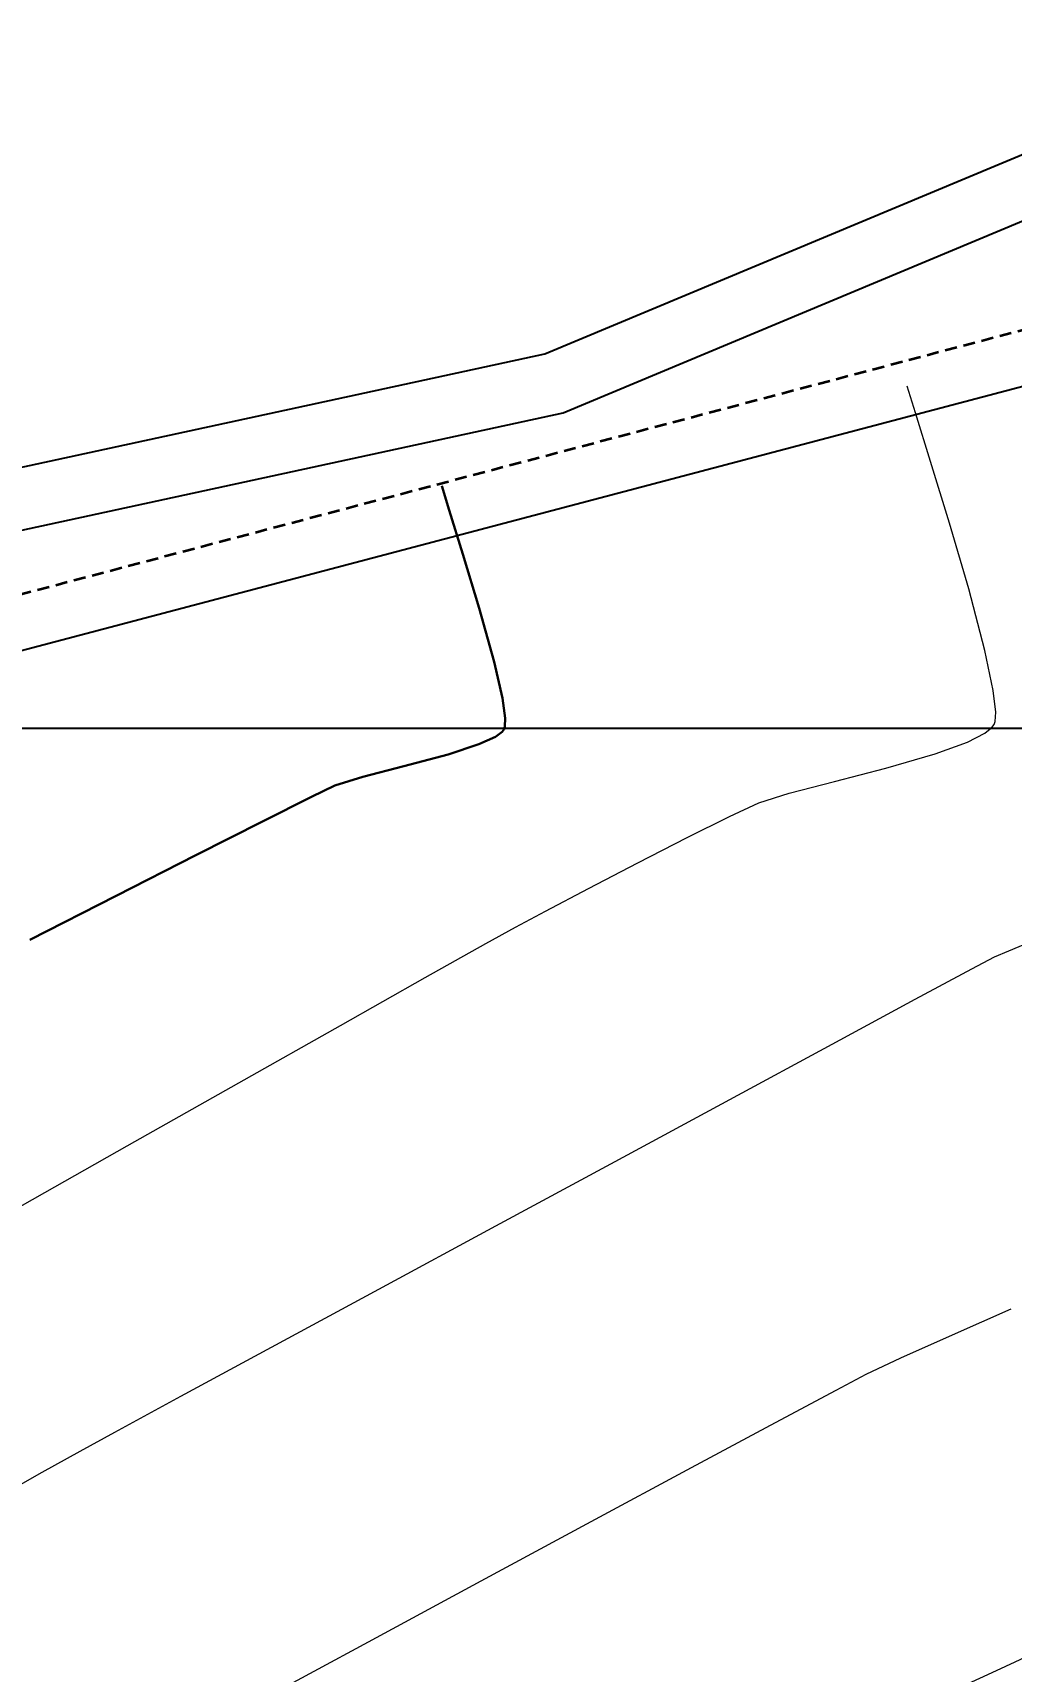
# Model space of a CAD drawing. Header units: millimetres. Extents: x 736950 to 740938, y 8500595 to 8502163.
# Drawn here: x 738120.01 to 738134.35, y 8501386.19 to 8501410.19 of the extents above; entities that cross this region are included whole.
import ezdxf

# ---------------------------------------------------------------- set-up
doc = ezdxf.new("R2010")
doc.units = ezdxf.units.MM
doc.linetypes.add('DASHED', pattern=[0.75, 0.5, -0.25])
doc.layers.add('CANAL', color=130, linetype='Continuous')
doc.layers.add('Cuadricula Coordenadas', color=5, linetype='Continuous')
for name, color, linetype, lineweight in [('CONT-MJR', 80, 'Continuous', 30), ('CONT-MNR', 96, 'Continuous', 15), ('COTAS', 40, 'Continuous', 5), ('PERIMETRO', 7, 'Continuous', 35)]:
    doc.layers.add(name, color=color, linetype=linetype, lineweight=lineweight)
doc.styles.add('COTAS', font='arial.ttf')
doc.dimstyles.new('Copy of GenDist', dxfattribs={"dimtxt": 2, "dimasz": 2, "dimexe": 0.18, "dimexo": 0.0625, "dimgap": 1, "dimtad": 2, "dimdec": 3, "dimzin": 1, "dimdsep": 46, "dimtxsty": 'COTAS', "dimcen": 0.09, "dimadec": 3, "dimazin": 0, "dimtfac": 1, "dimtdec": 3, "dimtofl": 0, "dimtmove": 0, "dimatfit": 3, "dimfxl": 1, "dimtolj": 1, "dimtzin": 0, "dimarcsym": 0})

# ---------------------------------------------------------------- blocks, each defined once
blk = doc.blocks.new('*D166')
at = {"layer": 'COTAS', "color": 0, "lineweight": -2, "transparency": 16777216}
for p, q in [((738158.5585231122, 8501412.1130792), (738158.7924768808, 8501411.226644795)), ((738156.8127603072, 8501410.890308227), (738044.4536228252, 8501381.235724028)), ((738042.3318203439, 8501381.437740989), (738042.5657741125, 8501380.551306585))]:
    blk.add_line(p, q, dxfattribs=at)
at = {"layer": 'COTAS', "color": 0, "transparency": 16777216}
for points in [[(738156.727697473, 8501411.212605335), (738156.8978231417, 8501410.56801112), (738158.7465429504, 8501411.400685234)], [(738044.368559991, 8501381.558021136), (738044.5386856596, 8501380.913426923), (738042.519840182, 8501380.725347023)]]:
    blk.add_solid(points, dxfattribs=at)
at = {"layer": 'Defpoints', "color": 0, "transparency": 16777216}
for p in [(738158.5425738308, 8501412.173509907), (738042.3158710625, 8501381.498171696), (738042.519840182, 8501380.725347023)]:
    blk.add_point(p, dxfattribs=at)
at = {"layer": 'COTAS', "color": 0, "transparency": 16777216, "insert": (738101.1489647822, 8501394.108787626), "char_height": 2, "attachment_point": 5, "rotation": 14.78475513061474, "style": 'COTAS'}
blk.add_mtext('\\A1;120.207', dxfattribs=at)

msp = doc.modelspace()

# ---------------------------------------------------------------- linework, layer by layer
at = {"layer": 'CANAL'}
for points in [[(738067.4695662372, 8501389.37966289), (738074.0803890078, 8501389.465330413), (738079.6145550959, 8501392.3455484), (738082.8135770564, 8501393.380624963), (738083.7221698993, 8501393.71667116), (738094.0285600207, 8501398.229024768), (738127.5125246546, 8501405.483413719), (738135.737013455, 8501408.918626953), (738141.641631531, 8501415.6990224), (738144.9237159684, 8501423.402653014), (738146.3459746779, 8501430.96555941)], [(738067.4812280682, 8501388.479738448), (738074.3060445312, 8501388.568179047), (738079.9632579399, 8501391.51243615), (738083.1083335592, 8501392.530057818), (738084.0590364364, 8501392.881678555), (738094.3070799208, 8501397.368486784), (738127.7834885514, 8501404.621238705), (738136.2777532603, 8501408.169132229), (738142.4138271754, 8501415.215313219), (738145.7901040448, 8501423.140030071), (738147.230470255, 8501430.799223682)]]:
    msp.add_lwpolyline(points, dxfattribs=at)
at = {"layer": 'CONT-MJR', "elevation": 3580}
for points in [[(738126.1111308939, 8501403.196237287), (738126.0040805053, 8501403.549346723)], [(738126.3128833205, 8501402.551147405), (738126.1111308939, 8501403.196237287)], [(738126.551843053, 8501401.760846518), (738126.3128833205, 8501402.551147405)], [(738126.8922097965, 8501400.440861253), (738126.770515359, 8501400.972104069)], [(738126.9331037399, 8501400.149931837), (738126.8922097965, 8501400.440861253)], [(738126.9294780086, 8501400.024782987), (738126.9331037399, 8501400.149931837)], [(738126.5460230572, 8501399.766395083), (738126.7895348471, 8501399.877414173)], [(738126.8894555728, 8501399.950422429), (738126.9170187613, 8501399.986372257)], [(738125.4497135404, 8501399.443737784), (738126.0979578457, 8501399.619098485)], [(738126.0979578457, 8501399.619098485), (738126.5460230572, 8501399.766395083)], [(738123.3896301755, 8501398.642255928), (738124.0986745787, 8501398.997639347)], [(738121.2356420711, 8501397.547569335), (738122.404830225, 8501398.143203845)]]:
    msp.add_lwpolyline(points, dxfattribs=at)
at = {"layer": 'CONT-MJR', "extrusion": (0.9636510061391126, 0.2671642535353036, 0), "elevation": 2982567.049781826}
msp.add_lwpolyline([(7995182.512700956, 3580), (7995183.331194834, 3580)], dxfattribs=at)
at = {"layer": 'CONT-MJR', "extrusion": (-0.5899600320758707, 0.8074324495293943, 0), "elevation": 6428840.823019386}
msp.add_lwpolyline([(-5611473.666106463, 3580.00000000001), (-5611473.789857654, 3580.00000000001)], dxfattribs=at)
at = {"layer": 'CONT-MJR', "extrusion": (0.951210366113829, -0.3085430916380975, 0), "elevation": -1920934.260071489}
msp.add_lwpolyline([(8314363.754515523, 3580), (8314363.794896421, 3580)], dxfattribs=at)
at = {"layer": 'CONT-MJR', "extrusion": (0.2499736393195192, -0.9682526424675303, 0), "elevation": -8046990.571131856}
msp.add_lwpolyline([(2839817.052191444, 3580.00000000001), (2839817.675417742, 3580.00000000001)], dxfattribs=at)
at = {"layer": 'CONT-MJR', "extrusion": (0.4338148550243599, -0.9010020374894796, 0), "elevation": -7339568.619527572}
msp.add_lwpolyline([(4353084.490491033, 3580), (4353084.869981307, 3580)], dxfattribs=at)
at = {"layer": 'CONT-MJR', "extrusion": (0.2959267434874067, -0.9552106377595146, 0), "elevation": -7902196.15364403}
msp.add_lwpolyline([(3220855.686824173, 3580.000000000013), (3220856.111523109, 3580.000000000013)], dxfattribs=at)
at = {"layer": 'CONT-MJR', "extrusion": (0.4520273350778945, -0.8920040853843535, 0), "elevation": -7249630.371600094}
msp.add_lwpolyline([(4501272.547730882, 3580), (4501273.651761644, 3580)], dxfattribs=at)
at = {"layer": 'CONT-MJR', "extrusion": (0.4551119823603029, -0.8904342106590892, 0), "elevation": -7234007.395993722}
msp.add_lwpolyline([(4526334.873016156, 3580.000000000002), (4526336.290536957, 3580.000000000002)], dxfattribs=at)
at = {"layer": 'CONT-MNR'}
for points, elevation in [([(738132.9415431231, 8501404.620798025), (738132.823780021, 8501405.012373533)], 3579), ([(738133.7246469819, 8501402.040710717), (738133.4423651794, 8501403.006337387)], 3579), ([(738133.9609912004, 8501401.14099212), (738133.7246469819, 8501402.040710717)], 3579), ([(738134.0831303915, 8501400.555109896), (738133.9609912004, 8501401.14099212)], 3579), ([(738134.0638747353, 8501400.012144962), (738134.0943125817, 8501400.05379606)], 3579), ([(738134.0943125817, 8501400.05379606), (738134.1098077474, 8501400.098171487)], 3579), ([(738133.2322117529, 8501399.627529452), (738133.7060675387, 8501399.799279427)], 3579), ([(738133.7060675387, 8501399.799279427), (738133.9589188733, 8501399.927717032)], 3579), ([(738132.5088596625, 8501399.418150438), (738133.2322117529, 8501399.627529452)], 3579), ([(738130.2212308019, 8501398.709239036), (738130.6478849433, 8501398.906893235)], 3579), ([(738130.6478849433, 8501398.906893235), (738131.0935055697, 8501399.049343772)], 3579), ([(738128.1532234648, 8501397.65365726), (738128.8774341786, 8501398.030300133)], 3579), ([(738127.522758995, 8501397.321993325), (738128.1532234648, 8501397.65365726)], 3579), ([(738127.0825066528, 8501397.087629244), (738127.522758995, 8501397.321993325)], 3579), ([(738126.6500397698, 8501396.847332912), (738127.0825066528, 8501397.087629244)], 3579), ([(738125.7625771513, 8501396.348766847), (738126.6500397698, 8501396.847332912)], 3579), ([(738134.0982851427, 8501396.653665), (738134.3099728345, 8501396.743551819)], 3578), ([(738134.3099728345, 8501396.743551819), (738134.6155766486, 8501396.866702931)], 3578), ([(738124.5228587785, 8501395.65005824), (738125.7625771513, 8501396.348766847)], 3579), ([(738131.7233044843, 8501395.374329537), (738132.9405235847, 8501396.030968344)], 3578), ([(738123.0336246331, 8501394.809334278), (738124.5228587785, 8501395.65005824)], 3579), ([(738123.5086492111, 8501390.93538051), (738125.080819614, 8501391.78584184)], 3578), ([(738122.1846003061, 8501390.218440907), (738123.5086492111, 8501390.93538051)], 3578), ([(738130.894168738, 8501389.833823172), (738131.7799683098, 8501390.307305142)], 3577), ([(738120.7063493356, 8501389.414841851), (738121.2150434855, 8501389.692451773)], 3578)]:
    msp.add_lwpolyline(points, dxfattribs=dict(at, elevation=elevation))
at = {"layer": 'CONT-MNR', "extrusion": (0.9542390331640314, 0.2990449256987562, 0), "elevation": 3246657.177646244}
msp.add_lwpolyline([(7891636.469548899, 3579.000000000004), (7891637.21522698, 3579.000000000004)], dxfattribs=at)
at = {"layer": 'CONT-MNR', "extrusion": (0.955774923139108, 0.2940991266536377, 0), "elevation": 3205744.633637422}
msp.add_lwpolyline([(7908343.404203259, 3579.000000000002), (7908344.348887501, 3579.000000000002)], dxfattribs=at)
at = {"layer": 'CONT-MNR', "extrusion": (0.9937857586843155, 0.1113097742169996, 0), "elevation": 1679836.116132045}
msp.add_lwpolyline([(8366408.942326799, 3579.000000000003), (8366409.262404033, 3579.000000000003)], dxfattribs=at)
at = {"layer": 'CONT-MNR', "extrusion": (0.9979288673590688, -0.06432709919968374, 0), "elevation": 189734.9287082615}
msp.add_lwpolyline([(8531274.597038828, 3579.000000000006), (8531274.736177215, 3579.000000000006)], dxfattribs=at)
at = {"layer": 'CONT-MNR', "extrusion": (0.6267897975853751, -0.7791883916248268, 0), "elevation": -6161537.301535609}
msp.add_lwpolyline([(5903736.152139748, 3579.000000000004), (5903736.286838703, 3579.000000000004)], dxfattribs=at)
at = {"layer": 'CONT-MNR', "extrusion": (0.2510650278988966, -0.9679702225616893, 0), "elevation": -8043782.227942964}
msp.add_lwpolyline([(2848893.592064442, 3579), (2848894.370978508, 3579)], dxfattribs=at)
at = {"layer": 'CONT-MNR', "extrusion": (0.2533974350849556, -0.9673622588732547, 0), "elevation": -8036892.062105367}
msp.add_lwpolyline([(2868272.875695526, 3579.000000000003), (2868273.559398515, 3579.000000000003)], dxfattribs=at)
at = {"layer": 'CONT-MNR', "extrusion": (0.4454693334265393, -0.8952971981283727, 0), "elevation": -7282464.06692021}
msp.add_lwpolyline([(4447957.640037121, 3579.000000000004), (4447958.335119772, 3579.000000000004)], dxfattribs=at)
at = {"layer": 'CONT-MNR', "extrusion": (0.4556380471117772, -0.8901651363787317, 0), "elevation": -7231328.536821086}
msp.add_lwpolyline([(4530616.989092141, 3579.000000000013), (4530617.79960588, 3579.000000000013)], dxfattribs=at)
at = {"layer": 'CONT-MNR', "extrusion": (0.4742791427695354, -0.8803745195845883, 0), "elevation": -7134331.388280602}
msp.add_lwpolyline([(4681868.254815009, 3578.000000000003), (4681869.194320939, 3578.000000000003)], dxfattribs=at)
at = {"layer": 'CONT-MNR', "extrusion": (0.4721750530051404, -0.8815048039118067, 0), "elevation": -7145493.483182766}
msp.add_lwpolyline([(4664815.794040507, 3578), (4664816.169131457, 3578)], dxfattribs=at)
at = {"layer": 'CONT-MNR', "extrusion": (0.4750343006729829, -0.8799672796099467, 0), "elevation": -7130311.873452862}
msp.add_lwpolyline([(4687984.465250188, 3578.000000000002), (4687986.170939214, 3578.000000000002)], dxfattribs=at)
at = {"layer": 'CONT-MNR', "extrusion": (0.4920213047074038, -0.870583158413959, 0), "elevation": -7037998.885995699}
msp.add_lwpolyline([(4825462.968620869, 3579.000000000013), (4825464.847832432, 3579.000000000013)], dxfattribs=at)
at = {"layer": 'CONT-MNR', "extrusion": (0.4752162517820586, -0.8798690323236812, 0), "elevation": -7129342.330894869}
msp.add_lwpolyline([(4689456.876672648, 3578), (4689458.784128552, 3578)], dxfattribs=at)
at = {"layer": 'CONT-MNR', "extrusion": (0.492364278634546, -0.8703892331162438, 0), "elevation": -7036097.094261155}
msp.add_lwpolyline([(4828233.65443241, 3579.000000000002), (4828235.584655907, 3579.000000000002)], dxfattribs=at)
at = {"layer": 'CONT-MNR', "extrusion": (0.4753808418951729, -0.8797801175060941, 0), "elevation": -7128464.942368013}
msp.add_lwpolyline([(4690788.503111944, 3578.00000000001), (4690790.491451534, 3578.00000000001)], dxfattribs=at)
at = {"layer": 'CONT-MNR', "extrusion": (-0.4755608665855766, 0.8796828190730882, 0), "elevation": 7127504.889131028}
msp.add_lwpolyline([(-4692245.196782402, 3578.000000000013), (-4692247.145122504, 3578.000000000013)], dxfattribs=at)
at = {"layer": 'CONT-MNR', "extrusion": (0.4060983992878673, -0.9138293550197609, 0), "elevation": -7469065.932102771}
msp.add_lwpolyline([(4126929.372342296, 3577.000000000006), (4126930.311692359, 3577.000000000006)], dxfattribs=at)
at = {"layer": 'CONT-MNR', "extrusion": (0.4072491739879211, -0.9133170918613951, 0), "elevation": -7463861.557296993}
msp.add_lwpolyline([(4136333.6112575, 3577.000000000003), (4136334.439561661, 3577.000000000003)], dxfattribs=at)
at = {"layer": 'CONT-MNR', "extrusion": (0.4237874742439429, -0.9057616555551132, 0), "elevation": -7387422.38002702}
msp.add_lwpolyline([(4271354.686669796, 3577.000000000013), (4271355.249705935, 3577.000000000013)], dxfattribs=at)
at = {"layer": 'CONT-MNR', "extrusion": (0.4659515512392981, -0.8848102349643634, 0), "elevation": -7178183.507435174}
msp.add_lwpolyline([(4614342.555047993, 3577.000000000013), (4614343.053333354, 3577.000000000013)], dxfattribs=at)
at = {"layer": 'CONT-MNR', "extrusion": (-0.4768525684342003, 0.8789832922062321, 0), "elevation": 7120604.502990128}
msp.add_lwpolyline([(-4702705.725751848, 3578.000000000003), (-4702706.828795368, 3578.000000000003)], dxfattribs=at)
at = {"layer": 'CONT-MNR', "extrusion": (0.4730871428006173, -0.8810156385199689, 0), "elevation": -7140657.157017747}
msp.add_lwpolyline([(4672201.691999638, 3577.000000000003), (4672203.087355008, 3577.000000000003)], dxfattribs=at)
at = {"layer": 'CONT-MNR', "extrusion": (-0.4880452847232726, 0.8728183087329114, 0), "elevation": 7059932.00065174}
msp.add_lwpolyline([(-4793307.647872002, 3578), (-4793308.28406648, 3578)], dxfattribs=at)
at = {"layer": 'CONT-MNR', "extrusion": (0.4911111868625294, -0.8710968959527279, 0), "elevation": -7043034.596648016}
msp.add_lwpolyline([(4818100.525919914, 3578.000000000004), (4818101.465452328, 3578.000000000004)], dxfattribs=at)
at = {"layer": 'CONT-MNR', "extrusion": (0.473993187764526, -0.8805285105848776, 0), "elevation": -7135847.114198616}
msp.add_lwpolyline([(4679543.098135672, 3577), (4679544.769267233, 3577)], dxfattribs=at)
at = {"layer": 'CONT-MNR', "extrusion": (0.4746456695372044, -0.880176964246156, 0), "elevation": -7132376.867046946}
msp.add_lwpolyline([(4684828.781102943, 3577), (4684830.61283324, 3577)], dxfattribs=at)
at = {"layer": 'CONT-MNR', "extrusion": (-0.4752298667371428, 0.8798616787660419, 0), "elevation": 7129265.291521652}
msp.add_lwpolyline([(-4689560.670138459, 3577.000000000003), (-4689562.547289636, 3577.000000000003)], dxfattribs=at)
at = {"layer": 'CONT-MNR', "extrusion": (0.4758626070493444, -0.8795196298049303, 0), "elevation": -7125890.359661913}
msp.add_lwpolyline([(4694685.55790307, 3577.000000000006), (4694687.365297302, 3577.000000000006)], dxfattribs=at)
at = {"layer": 'CONT-MNR', "extrusion": (0.42070834026327, -0.9071959504059333, 0), "elevation": -7401883.951279614}
msp.add_lwpolyline([(4246236.372836028, 3576.000000000006), (4246237.590339487, 3576.000000000006)], dxfattribs=at)
at = {"layer": 'CONT-MNR', "extrusion": (0.4204404558882298, -0.9073201326172022, 0), "elevation": -7403137.406817202}
msp.add_lwpolyline([(4244049.373239727, 3576), (4244050.647434594, 3576)], dxfattribs=at)
at = {"layer": 'Cuadricula Coordenadas', "color": 8}
msp.add_line((736950.2264744169, 8501400), (738552.8979275209, 8501400), dxfattribs=at)
at = {"layer": 'PERIMETRO', "linetype": 'DASHED', "ltscale": 0.35}
msp.add_lwpolyline([(738505.2945807902, 8501473.002765065), (738158.5425738312, 8501412.173509907), (738158.5425738312, 8501412.173509907), (738158.5425738312, 8501412.173509907), (738158.5425738312, 8501412.173509907), (738042.3158710625, 8501381.498171696), (737981.1961052574, 8501351.494217444), (737950.6537477591, 8501343.089650117), (737921.3905846927, 8501338.747753197), (737870.7162104911, 8501338.053293455), (737782.1367684584, 8501322.717628885), (737738.6411665253, 8501340.79069492), (737735.1536829113, 8501350.925961591), (737703.608889051, 8501372.260051185), (737683.200969866, 8501281.329551859)], dxfattribs=at)

# ---------------------------------------------------------------- dimensions: what is measured, and where the dimension line sits
at = {"layer": 'COTAS'}
dim = msp.add_aligned_dim(p1=(738158.5425738312, 8501412.173509907), p2=(738042.3158710625, 8501381.498171696), distance=0.7992880437696247, dimstyle='Copy of GenDist', dxfattribs=at)
dim.commit()
dim.dimension.update_dxf_attribs({"geometry": '*D166', "text_midpoint": (738101.1489647822, 8501394.108787626)})

doc.saveas('drawing.dxf')
